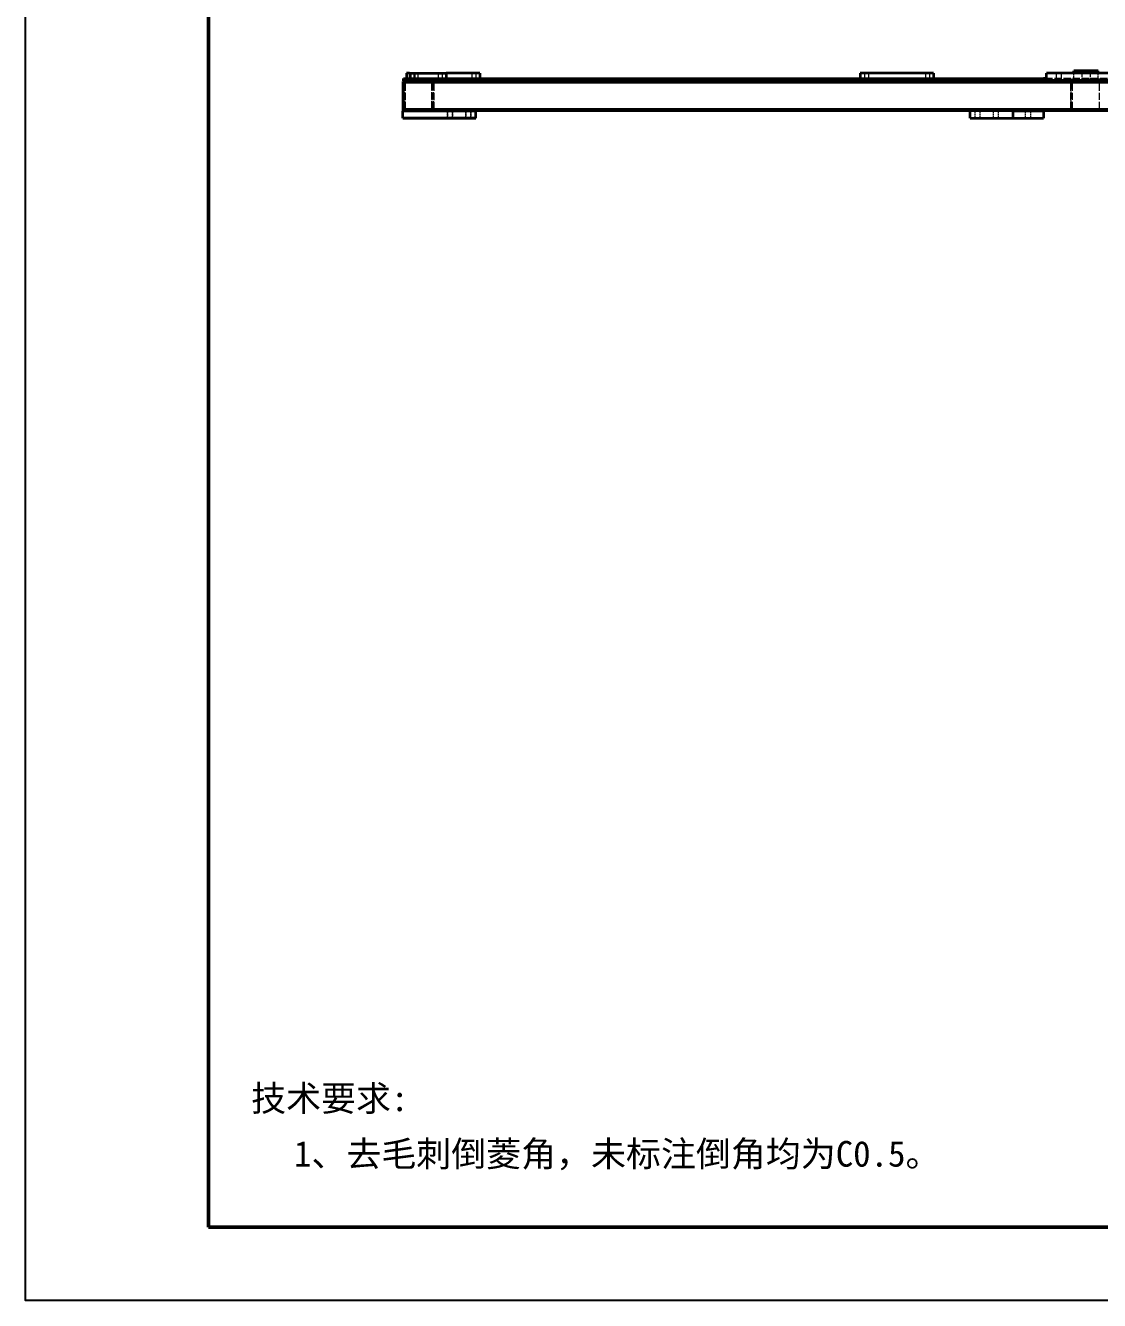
# Model space of a CAD drawing. Header units: millimetres. Extents: x -73083 to 81340, y -6859 to 6812.
# Drawn here: x 18944 to 20704, y -6850 to -4761 of the extents above; entities that cross this region are included whole.
import ezdxf

# ---------------------------------------------------------------- set-up
doc = ezdxf.new("R2010")
doc.units = ezdxf.units.MM
doc.linetypes.add('AM_ISO02W050', pattern=[7.5, 6, -1.5])
doc.linetypes.add('DASHED', pattern=[15, 12, -3])
doc.layers.add('A3', color=7, linetype='Continuous', plot=False)
for name, color, linetype, lineweight in [('AM_HID', 1, 'AM_ISO02W050', 25), ('AM_VIS', 7, 'Continuous', 50), ('SOLID LINE', 7, 'Continuous', 30)]:
    doc.layers.add(name, color=color, linetype=linetype, lineweight=lineweight)
doc.styles.get("Standard").update_dxf_attribs({"font": 'romans.shx', "bigfont": 'bigfont.shx'})

msp = doc.modelspace()

# ---------------------------------------------------------------- linework, layer by layer
at = {"layer": 'A3', "linetype": 'Continuous'}
msp.add_lwpolyline([(18944.1982, -1810.23226), (26072.1982, -1810.23226), (26072.1982, -6850.23226), (18944.1982, -6850.23226)], close=True, dxfattribs=at)
at = {"layer": 'AM_HID', "linetype": 'DASHED', "lineweight": 13}
for p, q in [((19633.77473, -4838.82737), (19573.77473, -4838.82761)), ((20702.26209, -4834.7772), (20662.26209, -4834.77781)), ((19562.31818, -4854.79905), (23559.31818, -4854.76585)), ((19565.31818, -4854.79905), (23556.31818, -4854.76585)), ((19565.31818, -4854.79905), (19565.31843, -4896.79905)), ((19566.78327, -4850.78025), (19610.78303, -4850.78025)), ((20612.28321, -4850.78733), (19566.78327, -4850.79356)), ((19566.78327, -4853.79356), (23557.78327, -4853.77012)), ((19566.78351, -4897.78025), (19566.78327, -4853.78025)), ((19566.78327, -4853.78025), (19610.78303, -4853.78025)), ((19566.78351, -4897.79356), (19566.78327, -4853.79356)), ((19688.7779, -4850.827), (19568.7779, -4850.82774)), ((19573.77546, -4850.82139), (19633.77546, -4850.82102)), ((19609.31818, -4854.79868), (23512.31843, -4854.76621)), ((19609.31818, -4854.79868), (19609.31867, -4896.79868)), ((19610.78327, -4897.78025), (19610.78303, -4853.78025)), ((19610.78327, -4897.79356), (19610.78303, -4853.79356)), ((19612.31818, -4854.79868), (23509.31843, -4854.76621)), ((19612.31818, -4854.79868), (19612.31867, -4896.79868)), ((20657.28028, -4853.7877), (19613.7801, -4853.7916)), ((20657.28333, -4853.7877), (19613.78034, -4853.7916)), ((19613.78059, -4897.7916), (19613.78034, -4853.7916)), ((23510.78303, -4853.77061), (19613.78303, -4853.79356)), ((19613.78327, -4897.78025), (19613.78303, -4853.78025)), ((19613.78327, -4897.79356), (19613.78303, -4853.79356)), ((20432.27778, -4850.82261), (20312.27778, -4850.82334)), ((20752.28306, -4850.79014), (20612.28306, -4850.79087)), ((20747.28315, -4847.79014), (20617.28315, -4847.79087)), ((20657.28266, -4853.76572), (20657.28272, -4897.76572)), ((20657.28348, -4897.7877), (20657.28333, -4853.7877)), ((20704.28266, -4853.7656), (20660.28266, -4853.76572)), ((20660.28272, -4897.76572), (20660.28266, -4853.76572)), ((20704.28272, -4897.7656), (20704.28266, -4853.7656)), ((19562.31843, -4896.79905), (23559.31843, -4896.76585)), ((19565.31843, -4896.79905), (23556.31843, -4896.76585)), ((19566.78351, -4897.79356), (23557.78351, -4897.77012)), ((19566.78351, -4897.78025), (19610.78327, -4897.78025)), ((19566.78351, -4900.78025), (19610.78327, -4900.78025)), ((19682.31354, -4900.79282), (19566.78351, -4900.79356)), ((19609.31867, -4896.79868), (23512.31867, -4896.76621)), ((19612.31867, -4896.79868), (23509.31867, -4896.76621)), ((20657.28046, -4897.7877), (19613.78034, -4897.7916)), ((20657.28348, -4897.7877), (19613.78059, -4897.7916)), ((23510.78351, -4897.77061), (19613.78327, -4897.79356)), ((20492.28181, -4900.76145), (20612.28181, -4900.76096)), ((20612.29972, -4900.78733), (20562.29972, -4900.7877)), ((20704.28272, -4897.7656), (20660.28272, -4897.76572)), ((20704.28272, -4900.7656), (20660.28272, -4900.76572)), ((20562.29838, -4912.76121), (20612.28184, -4912.76096))]:
    msp.add_line(p, q, dxfattribs=at)
at = {"layer": 'AM_HID', "linetype": 'DASHED', "lineweight": 13, "ltscale": 0.3}
for p, q in [((19575.45417, -4838.82798), (19575.45441, -4850.82798)), ((19575.45441, -4838.82774), (19575.45441, -4850.82774)), ((19580.45173, -4838.822), (19580.45173, -4850.822)), ((19580.45197, -4838.82139), (19580.45197, -4850.82139)), ((19582.10114, -4838.82798), (19582.10139, -4850.82798)), ((19582.10139, -4838.82774), (19582.10139, -4850.82774)), ((19587.0987, -4838.822), (19587.0987, -4850.822)), ((19587.09894, -4838.82139), (19587.09894, -4850.82139)), ((19620.45173, -4838.82175), (19620.45173, -4850.82175)), ((19620.45197, -4838.82114), (19620.45197, -4850.82114)), ((19627.0987, -4838.82175), (19627.0987, -4850.82175)), ((19627.09894, -4838.82114), (19627.09894, -4850.82114)), ((19675.45417, -4838.82737), (19675.45441, -4850.82737)), ((19675.45441, -4838.82713), (19675.45441, -4850.82713)), ((19682.10114, -4838.82737), (19682.10139, -4850.82737)), ((19682.10139, -4838.82713), (19682.10139, -4850.82713)), ((20318.95399, -4838.82359), (20318.95411, -4850.82359)), ((20318.95417, -4838.82334), (20318.95423, -4850.82334)), ((20325.60102, -4838.82359), (20325.60108, -4850.82359)), ((20325.60114, -4838.82334), (20325.60126, -4850.82334)), ((20418.95405, -4838.82298), (20418.95405, -4850.82298)), ((20418.95417, -4838.82273), (20418.95429, -4850.82273)), ((20425.60102, -4838.82298), (20425.60108, -4850.82298)), ((20425.60114, -4838.82273), (20425.60126, -4850.82273)), ((20633.09504, -4838.76572), (20633.09513, -4850.76572)), ((20641.47108, -4838.76572), (20641.47114, -4850.76572)), ((19635.62556, -4912.76121), (19635.62556, -4900.76121)), ((19635.63044, -4900.79844), (19635.63068, -4912.79844)), ((19635.63068, -4900.79856), (19635.63068, -4912.79856)), ((19644.00153, -4912.76109), (19644.00153, -4900.76109)), ((19644.00666, -4900.79832), (19644.00666, -4912.79832)), ((19644.00666, -4900.79844), (19644.0069, -4912.79844)), ((19665.62556, -4912.76096), (19665.62556, -4900.76096)), ((19665.63044, -4900.79819), (19665.63068, -4912.79819)), ((19665.63068, -4900.79819), (19665.63068, -4912.79819)), ((19674.00153, -4912.76084), (19674.00153, -4900.76084)), ((19674.00666, -4900.79807), (19674.00666, -4912.79807)), ((19674.00666, -4900.79819), (19674.0069, -4912.79819)), ((20500.59379, -4912.76145), (20500.59376, -4900.76145)), ((20508.96979, -4912.76133), (20508.96973, -4900.76133)), ((20530.59379, -4912.76133), (20530.59376, -4900.76133)), ((20538.96979, -4912.76121), (20538.96973, -4900.76121)), ((20583.11158, -4912.76414), (20583.11164, -4900.76414)), ((20591.48759, -4912.76414), (20591.48768, -4900.76414)), ((20612.28184, -4912.76096), (20612.28181, -4900.76096))]:
    msp.add_line(p, q, dxfattribs=at)
at = {"layer": 'AM_HID', "linetype": 'DASHED', "lineweight": 13, "ltscale": 0.300043}
msp.add_line((20662.26679, -4850.76719), (20662.26661, -4838.76548), dxfattribs=at)
at = {"layer": 'AM_HID', "linetype": 'DASHED', "lineweight": 13, "ltscale": 0.4}
for p, q in [((20675.34452, -4834.77769), (20675.34473, -4850.77769)), ((20675.34901, -4834.76719), (20675.34922, -4850.76719)), ((20689.17951, -4834.77756), (20689.17972, -4850.77756)), ((20689.18403, -4834.76707), (20689.18421, -4850.76707))]:
    msp.add_line(p, q, dxfattribs=at)
at = {"layer": 'AM_HID', "linetype": 'DASHED', "lineweight": 13, "ltscale": 0.300037}
msp.add_line((20702.26679, -4850.7667), (20702.26661, -4838.76524), dxfattribs=at)
at = {"layer": 'AM_HID', "linetype": 'DASHED', "lineweight": 13, "ltscale": 0.011591}
for p, q in [((19566.31818, -4853.79905), (19566.78181, -4853.79905)), ((19566.31843, -4897.79905), (19566.78205, -4897.79905))]:
    msp.add_line(p, q, dxfattribs=at)
at = {"layer": 'AM_HID', "linetype": 'DASHED', "lineweight": 13, "ltscale": 0.008643}
msp.add_line((19566.4361, -4850.79905), (19566.78181, -4850.79905), dxfattribs=at)
at = {"layer": 'AM_HID', "linetype": 'DASHED', "lineweight": 13, "ltscale": 0.003626}
msp.add_line((19566.63825, -4850.79697), (19566.78327, -4850.79356), dxfattribs=at)
at = {"layer": 'AM_HID', "linetype": 'DASHED', "lineweight": 13, "ltscale": 0.075784}
msp.add_line((19568.7779, -4847.79636), (19568.7779, -4850.82774), dxfattribs=at)
at = {"layer": 'AM_HID', "linetype": 'DASHED', "lineweight": 13, "ltscale": 0.075626}
for p, q in [((19573.77546, -4847.79636), (19573.77546, -4850.82139)), ((19633.77546, -4847.796), (19633.77546, -4850.82102))]:
    msp.add_line(p, q, dxfattribs=at)
at = {"layer": 'AM_HID', "linetype": 'DASHED', "lineweight": 13, "ltscale": 0.075}
for p, q in [((19613.78034, -4853.7916), (19613.78034, -4850.7916)), ((19638.78083, -4847.79661), (19638.78083, -4850.79661)), ((19693.7779, -4847.79624), (19693.7779, -4850.79624)), ((20307.27784, -4847.7927), (20307.2779, -4850.7927)), ((20437.27784, -4847.79185), (20437.2779, -4850.79185)), ((20657.26667, -4847.79063), (20657.2667, -4850.79063)), ((20657.28315, -4850.7877), (20657.28333, -4853.7877)), ((20703.779, -4847.79038), (20703.779, -4850.79038)), ((20703.7801, -4847.79038), (20703.7801, -4850.79038)), ((20703.78116, -4847.79038), (20703.7812, -4850.79038)), ((19613.78059, -4900.7916), (19613.78059, -4897.7916))]:
    msp.add_line(p, q, dxfattribs=at)
at = {"layer": 'AM_HID', "linetype": 'DASHED', "lineweight": 13, "ltscale": 0.0758}
for p, q in [((19688.7779, -4847.79502), (19688.7779, -4850.827)), ((20312.27778, -4847.79136), (20312.27778, -4850.82334)), ((20432.27778, -4847.79063), (20432.27778, -4850.82261))]:
    msp.add_line(p, q, dxfattribs=at)
at = {"layer": 'AM_HID', "linetype": 'DASHED', "lineweight": 13, "ltscale": 0.000286865}
msp.add_line((20662.26227, -4850.77781), (20662.26227, -4850.76633), dxfattribs=at)
at = {"layer": 'AM_HID', "linetype": 'DASHED', "lineweight": 13, "ltscale": 0.000283813}
msp.add_line((20702.26227, -4850.7772), (20702.26227, -4850.76585), dxfattribs=at)
at = {"layer": 'AM_HID', "linetype": 'DASHED', "lineweight": 13, "ltscale": 0.111591}
msp.add_line((19566.78229, -4900.79905), (19562.31867, -4900.79917), dxfattribs=at)
at = {"layer": 'AM_HID', "linetype": 'DASHED', "lineweight": 13, "ltscale": 0.000327833}
for p, q in [((19563.78351, -4897.78025), (19563.77814, -4897.79221)), ((19566.77814, -4897.79221), (19566.78351, -4897.78025))]:
    msp.add_line(p, q, dxfattribs=at)
at = {"layer": 'AM_HID', "linetype": 'DASHED', "lineweight": 13, "ltscale": 0.011597}
msp.add_line((19566.31843, -4900.79905), (19566.78229, -4900.79905), dxfattribs=at)
at = {"layer": 'AM_HID', "linetype": 'DASHED', "lineweight": 13, "ltscale": 0.000631714}
msp.add_line((20492.28181, -4900.78672), (20492.28181, -4900.76145), dxfattribs=at)
at = {"layer": 'AM_HID', "linetype": 'DASHED', "lineweight": 13, "ltscale": 0.074997}
msp.add_line((20657.28348, -4897.7877), (20657.28333, -4900.78757), dxfattribs=at)
at = {"layer": 'AM_HID', "linetype": 'DASHED', "lineweight": 13}
for centre, radius, start, end in [((19566.31818, -4854.79905), 1, 90.00016643, 180.0004731), ((19566.78059, -4853.78623), 3, 89.94858484, 95.96408954), ((19608.31818, -4854.79868), 4.00001, 0.00058979, 90.00047379), ((19608.31818, -4854.79868), 1, 0.00067619, 90.0005216), ((19610.78303, -4853.79356), 3.00002, 0.00038976, 89.99974296), ((19610.78059, -4853.78599), 3, 0.10925778, 89.95093443), ((20660.28266, -4853.76572), 3, 90.0000913, 180.00009061), ((20704.28266, -4853.7656), 3, 0.00009164, 90.0000913), ((19566.31843, -4896.79905), 1, 180.00067801, 270.00053025), ((19566.31843, -4896.79893), 4.00002, 262.11580085, 270.00040731), ((19566.78351, -4897.79356), 2.99998, 261.67295188, 269.99998384), ((19566.78083, -4897.78623), 3, 263.7402384, 270.05229625), ((19608.31867, -4896.79868), 1, 270.0002707, 0.00047285), ((19608.31867, -4896.79868), 4, 270.00032534, 0.00037553), ((19610.78327, -4897.79356), 2.99997, 269.9999975, 0.00051251), ((19610.78083, -4897.78599), 3, 270.04992618, 0.10925777), ((20660.28272, -4897.76572), 3, 180.00009061, 270.00009312)]:
    msp.add_arc(centre, radius, start, end, dxfattribs=at)
at = {"layer": 'AM_VIS', "linetype": 'Continuous'}
for p, q in [((19244.1982, -1930.23226), (19244.1982, -6730.23226)), ((19244.1982, -6730.23226), (25952.1982, -6730.23226))]:
    msp.add_line(p, q, dxfattribs=at)
at = {"layer": 'AM_VIS', "lineweight": 35, "ltscale": 0.124921}
msp.add_line((19573.77473, -4838.82761), (19568.7779, -4838.82774), dxfattribs=at)
at = {"layer": 'AM_VIS', "lineweight": 35, "ltscale": 0.224216}
msp.add_line((19568.7779, -4838.82774), (19568.7779, -4847.79636), dxfattribs=at)
at = {"layer": 'AM_VIS', "lineweight": 35}
for p, q in [((19573.77546, -4838.82139), (19633.77546, -4838.82102)), ((19688.7779, -4838.827), (19633.77473, -4838.82737)), ((20432.27772, -4838.82261), (20312.27772, -4838.82334)), ((20747.28312, -4838.76511), (20617.28312, -4838.76585)), ((20702.26655, -4834.7667), (20662.26655, -4834.76719)), ((19562.31818, -4854.79905), (19562.31843, -4896.79905)), ((19563.78303, -4847.7971), (20612.28318, -4847.79087)), ((19563.78303, -4850.7971), (20612.28321, -4850.79087)), ((19563.78351, -4897.78025), (19563.78327, -4853.78025)), ((19563.78351, -4897.79356), (19563.78327, -4853.79356)), ((20752.28321, -4850.7866), (20612.28321, -4850.78733)), ((20747.28318, -4850.76511), (20617.28318, -4850.76585)), ((19562.31354, -4900.76182), (19682.31354, -4900.76084)), ((20562.29972, -4900.7877), (19682.31354, -4900.79282)), ((20562.29972, -4900.76377), (20612.29975, -4900.76414)), ((22512.28351, -4900.77622), (20612.29972, -4900.78733)), ((19562.31354, -4912.76182), (19682.31354, -4912.76084)), ((19682.31892, -4912.79819), (19562.31892, -4912.79917)), ((20492.28184, -4912.76145), (20562.29838, -4912.76121)), ((20562.29966, -4912.76377), (20612.29966, -4912.76414))]:
    msp.add_line(p, q, dxfattribs=at)
at = {"layer": 'AM_VIS', "lineweight": 35, "ltscale": 0.224374}
for p, q in [((19573.77546, -4838.82139), (19573.77546, -4847.79636)), ((19633.77546, -4838.82102), (19633.77546, -4847.796))]:
    msp.add_line(p, q, dxfattribs=at)
at = {"layer": 'AM_VIS', "lineweight": 35, "ltscale": 0.2242}
for p, q in [((19688.7779, -4838.827), (19688.7779, -4847.79502)), ((20312.27772, -4838.82334), (20312.27778, -4847.79136)), ((20432.27772, -4838.82261), (20432.27778, -4847.79063))]:
    msp.add_line(p, q, dxfattribs=at)
at = {"layer": 'AM_VIS', "lineweight": 35, "ltscale": 0.3}
for p, q in [((20617.28318, -4850.76585), (20617.28312, -4838.76585)), ((19562.31354, -4912.76182), (19562.31354, -4900.76182)), ((19682.31354, -4912.76084), (19682.31354, -4900.76084)), ((20562.29972, -4900.76377), (20562.29966, -4912.76377)), ((20612.29975, -4900.76414), (20612.29966, -4912.76414))]:
    msp.add_line(p, q, dxfattribs=at)
at = {"layer": 'AM_VIS', "lineweight": 35, "ltscale": 0.099957}
msp.add_line((20662.26661, -4838.76548), (20662.26655, -4834.76719), dxfattribs=at)
at = {"layer": 'AM_VIS', "lineweight": 35, "ltscale": 0.099963}
msp.add_line((20702.26661, -4838.76524), (20702.26655, -4834.7667), dxfattribs=at)
at = {"layer": 'AM_VIS', "lineweight": 35, "ltscale": 0.075}
for p, q in [((19563.78303, -4850.7971), (19563.78303, -4847.7971)), ((20612.28318, -4847.79087), (20612.28321, -4850.79087))]:
    msp.add_line(p, q, dxfattribs=at)
at = {"layer": 'AM_VIS', "lineweight": 13}
for p, q in [((23560.78327, -4853.77), (19563.78327, -4853.79356)), ((23560.78351, -4897.77), (19563.78351, -4897.79356))]:
    msp.add_line(p, q, dxfattribs=at)
at = {"layer": 'AM_VIS', "lineweight": 35, "ltscale": 0.002948}
msp.add_line((19566.31818, -4850.79905), (19566.4361, -4850.79905), dxfattribs=at)
at = {"layer": 'AM_VIS', "lineweight": 35, "ltscale": 0.125003}
msp.add_line((20617.28315, -4847.79087), (20612.28303, -4847.79087), dxfattribs=at)
at = {"layer": 'AM_VIS', "lineweight": 35, "ltscale": 0.299368}
msp.add_line((20492.28184, -4912.76145), (20492.28181, -4900.78672), dxfattribs=at)
at = {"layer": 'AM_VIS', "lineweight": 35, "ltscale": 0.000967407}
for p, q in [((19562.31892, -4912.76048), (19562.31892, -4912.79917)), ((19682.31892, -4912.7595), (19682.31892, -4912.79819))]:
    msp.add_line(p, q, dxfattribs=at)
at = {"layer": 'AM_VIS', "lineweight": 35}
for centre, radius, start, end in [((19566.31818, -4854.79905), 4, 90.00033035, 180.00036382), ((19566.78059, -4853.78623), 3, 95.96408954, 179.88527149), ((19566.78327, -4853.79343), 2.99997, 92.76978082, 180.00051409), ((19566.31843, -4896.79893), 4.00001, 180.00056873, 262.11587599), ((19566.78083, -4897.78623), 3, 179.88527149, 263.7402384), ((19566.78351, -4897.79343), 3.00002, 180.00041846, 261.67279478)]:
    msp.add_arc(centre, radius, start, end, dxfattribs=at)

# ---------------------------------------------------------------- texts
at = {"layer": 'SOLID LINE', "ltscale": 0.5, "char_height": 42, "attachment_point": 1}
for s, insert, width in [('\\pt252;{\\fSimHei|b0|i0|c134|p2;\\C3;技术要求:}', (19313.97155, -6497.92847), 360.7263119), ('\\pt252;{\\fSimHei|b0|i0|c134|p2;\\C3;\\P1、去毛刺倒菱角，未标注倒角均为C0.5。}', (19384.16343, -6518.82296), 1339.0912226)]:
    msp.add_mtext(s, dxfattribs=dict(at, insert=insert, width=width))

doc.saveas('drawing.dxf')
